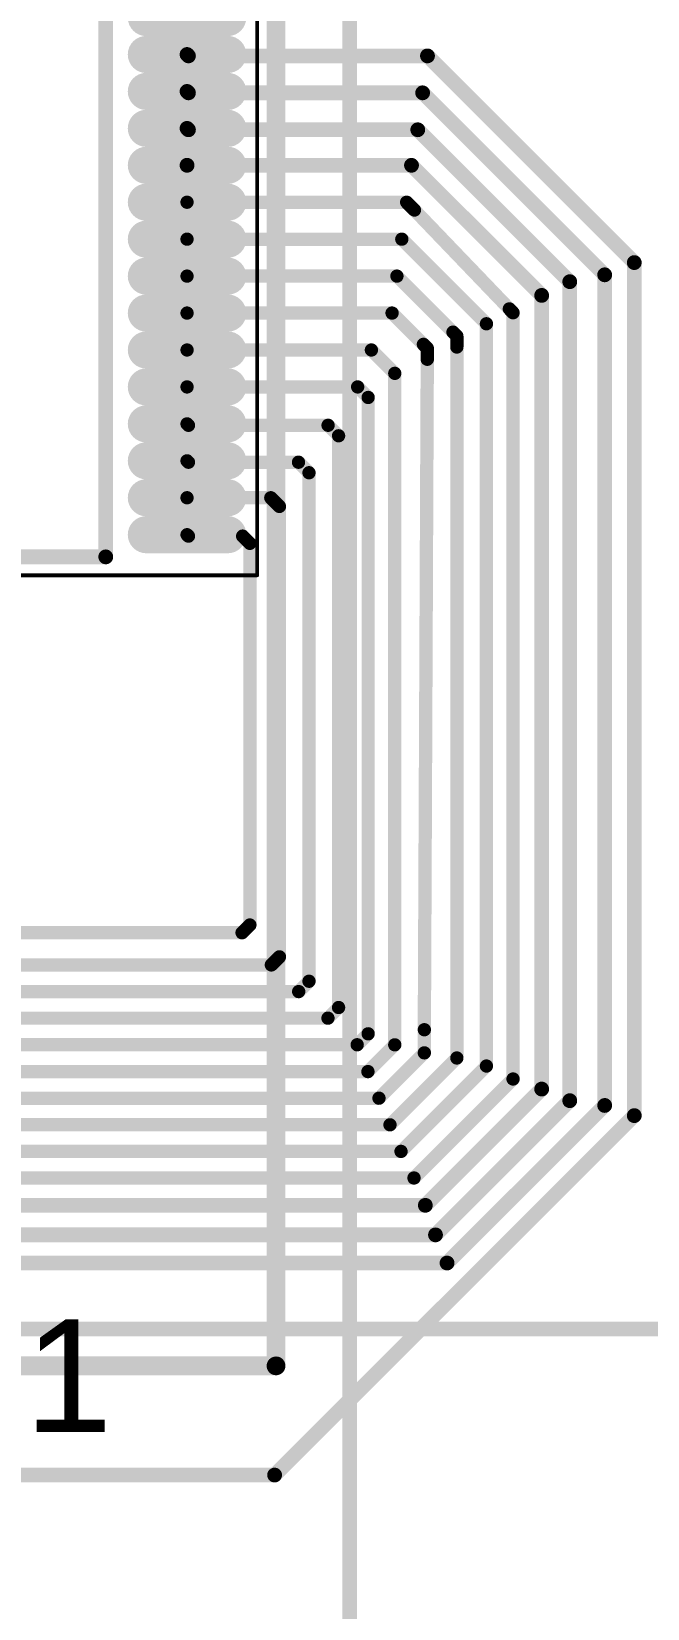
# Model space of a CAD drawing. Header units: inches. Extents: x 0 to 7.57, y 0 to 3.51.
# Drawn here: x 3.02 to 3.348, y 0.796 to 1.636 of the extents above; entities that cross this region are included whole.
import ezdxf

# ---------------------------------------------------------------- set-up
doc = ezdxf.new("R2010")
doc.units = ezdxf.units.IN
doc.header["$MEASUREMENT"] = 0
for name, color, linetype in [('Bottom Courtyard', 56, 'Continuous'), ('Bottom Overlay', 54, 'Continuous'), ('L1', 1, 'Continuous'), ('Top Courtyard', 56, 'Continuous'), ('Top Overlay', 2, 'Continuous'), ('Top Paste', 8, 'Continuous'), ('Top Solder', 216, 'Continuous')]:
    doc.layers.add(name, color=color, linetype=linetype)
doc.styles.add('Arial', font='', dxfattribs={"height": 0.2})
doc.styles.get('Arial').set_extended_font_data('Arial')

# ---------------------------------------------------------------- blocks, each defined once
blk = doc.blocks.new('LCD_DRIVER___TSSOP56_45')
at = {"layer": 'L1'}
h = blk.add_hatch(color=1, dxfattribs=at)
edge = h.paths.add_edge_path()
edge.add_arc((0.17126, -0.00984), 0.00591, 270, 450)
edge.add_line((0.17126, -0.00394), (0.12795, -0.00394))
edge.add_arc((0.12795, -0.00984), 0.00591, 90, 270)
edge.add_line((0.12795, -0.01575), (0.17126, -0.01575))
h = blk.add_hatch(color=1, dxfattribs=at)
edge = h.paths.add_edge_path()
edge.add_arc((0.17126, -0.02953), 0.00591, 270, 450)
edge.add_line((0.17126, -0.02362), (0.12795, -0.02362))
edge.add_arc((0.12795, -0.02953), 0.00591, 90, 270)
edge.add_line((0.12795, -0.03543), (0.17126, -0.03543))
h = blk.add_hatch(color=1, dxfattribs=at)
edge = h.paths.add_edge_path()
edge.add_arc((0.17126, -0.04921), 0.00591, 270, 450)
edge.add_line((0.17126, -0.04331), (0.12795, -0.04331))
edge.add_arc((0.12795, -0.04921), 0.00591, 90, 270)
edge.add_line((0.12795, -0.05512), (0.17126, -0.05512))
h = blk.add_hatch(color=1, dxfattribs=at)
edge = h.paths.add_edge_path()
edge.add_arc((0.17126, -0.0689), 0.00591, 270, 450)
edge.add_line((0.17126, -0.06299), (0.12795, -0.06299))
edge.add_arc((0.12795, -0.0689), 0.00591, 90, 270)
edge.add_line((0.12795, -0.0748), (0.17126, -0.0748))
h = blk.add_hatch(color=1, dxfattribs=at)
edge = h.paths.add_edge_path()
edge.add_arc((0.17126, -0.08858), 0.00591, 270, 450)
edge.add_line((0.17126, -0.08268), (0.12795, -0.08268))
edge.add_arc((0.12795, -0.08858), 0.00591, 90, 270)
edge.add_line((0.12795, -0.09449), (0.17126, -0.09449))
h = blk.add_hatch(color=1, dxfattribs=at)
edge = h.paths.add_edge_path()
edge.add_arc((0.17126, -0.10827), 0.00591, 270, 450)
edge.add_line((0.17126, -0.10236), (0.12795, -0.10236))
edge.add_arc((0.12795, -0.10827), 0.00591, 90, 270)
edge.add_line((0.12795, -0.11417), (0.17126, -0.11417))
h = blk.add_hatch(color=1, dxfattribs=at)
edge = h.paths.add_edge_path()
edge.add_arc((0.17126, -0.12795), 0.00591, 270, 450)
edge.add_line((0.17126, -0.12205), (0.12795, -0.12205))
edge.add_arc((0.12795, -0.12795), 0.00591, 90, 270)
edge.add_line((0.12795, -0.13386), (0.17126, -0.13386))
h = blk.add_hatch(color=1, dxfattribs=at)
edge = h.paths.add_edge_path()
edge.add_arc((0.17126, -0.14764), 0.00591, 270, 450)
edge.add_line((0.17126, -0.14173), (0.12795, -0.14173))
edge.add_arc((0.12795, -0.14764), 0.00591, 90, 270)
edge.add_line((0.12795, -0.15354), (0.17126, -0.15354))
h = blk.add_hatch(color=1, dxfattribs=at)
edge = h.paths.add_edge_path()
edge.add_arc((0.17126, -0.16732), 0.00591, 270, 450)
edge.add_line((0.17126, -0.16142), (0.12795, -0.16142))
edge.add_arc((0.12795, -0.16732), 0.00591, 90, 270)
edge.add_line((0.12795, -0.17323), (0.17126, -0.17323))
h = blk.add_hatch(color=1, dxfattribs=at)
edge = h.paths.add_edge_path()
edge.add_arc((0.17126, -0.18701), 0.00591, 270, 450)
edge.add_line((0.17126, -0.1811), (0.12795, -0.1811))
edge.add_arc((0.12795, -0.18701), 0.00591, 90, 270)
edge.add_line((0.12795, -0.19291), (0.17126, -0.19291))
h = blk.add_hatch(color=1, dxfattribs=at)
edge = h.paths.add_edge_path()
edge.add_arc((0.17126, -0.20669), 0.00591, 270, 450)
edge.add_line((0.17126, -0.20079), (0.12795, -0.20079))
edge.add_arc((0.12795, -0.20669), 0.00591, 90, 270)
edge.add_line((0.12795, -0.2126), (0.17126, -0.2126))
h = blk.add_hatch(color=1, dxfattribs=at)
edge = h.paths.add_edge_path()
edge.add_arc((0.17126, -0.22638), 0.00591, 270, 450)
edge.add_line((0.17126, -0.22047), (0.12795, -0.22047))
edge.add_arc((0.12795, -0.22638), 0.00591, 90, 270)
edge.add_line((0.12795, -0.23228), (0.17126, -0.23228))
h = blk.add_hatch(color=1, dxfattribs=at)
edge = h.paths.add_edge_path()
edge.add_arc((0.17126, -0.24606), 0.00591, 270, 450)
edge.add_line((0.17126, -0.24016), (0.12795, -0.24016))
edge.add_arc((0.12795, -0.24606), 0.00591, 90, 270)
edge.add_line((0.12795, -0.25197), (0.17126, -0.25197))
h = blk.add_hatch(color=1, dxfattribs=at)
edge = h.paths.add_edge_path()
edge.add_arc((0.17126, -0.26575), 0.00591, 270, 450)
edge.add_line((0.17126, -0.25984), (0.12795, -0.25984))
edge.add_arc((0.12795, -0.26575), 0.00591, 90, 270)
edge.add_line((0.12795, -0.27165), (0.17126, -0.27165))
at = {"layer": 'Top Paste'}
h = blk.add_hatch(color=8, dxfattribs=at)
edge = h.paths.add_edge_path()
edge.add_arc((0.17126, -0.00984), 0.00591, 270, 450)
edge.add_line((0.17126, -0.00394), (0.12795, -0.00394))
edge.add_arc((0.12795, -0.00984), 0.00591, 90, 270)
edge.add_line((0.12795, -0.01575), (0.17126, -0.01575))
h = blk.add_hatch(color=8, dxfattribs=at)
edge = h.paths.add_edge_path()
edge.add_arc((0.17126, -0.02953), 0.00591, 270, 450)
edge.add_line((0.17126, -0.02362), (0.12795, -0.02362))
edge.add_arc((0.12795, -0.02953), 0.00591, 90, 270)
edge.add_line((0.12795, -0.03543), (0.17126, -0.03543))
h = blk.add_hatch(color=8, dxfattribs=at)
edge = h.paths.add_edge_path()
edge.add_arc((0.17126, -0.04921), 0.00591, 270, 450)
edge.add_line((0.17126, -0.04331), (0.12795, -0.04331))
edge.add_arc((0.12795, -0.04921), 0.00591, 90, 270)
edge.add_line((0.12795, -0.05512), (0.17126, -0.05512))
h = blk.add_hatch(color=8, dxfattribs=at)
edge = h.paths.add_edge_path()
edge.add_arc((0.17126, -0.0689), 0.00591, 270, 450)
edge.add_line((0.17126, -0.06299), (0.12795, -0.06299))
edge.add_arc((0.12795, -0.0689), 0.00591, 90, 270)
edge.add_line((0.12795, -0.0748), (0.17126, -0.0748))
h = blk.add_hatch(color=8, dxfattribs=at)
edge = h.paths.add_edge_path()
edge.add_arc((0.17126, -0.08858), 0.00591, 270, 450)
edge.add_line((0.17126, -0.08268), (0.12795, -0.08268))
edge.add_arc((0.12795, -0.08858), 0.00591, 90, 270)
edge.add_line((0.12795, -0.09449), (0.17126, -0.09449))
h = blk.add_hatch(color=8, dxfattribs=at)
edge = h.paths.add_edge_path()
edge.add_arc((0.17126, -0.10827), 0.00591, 270, 450)
edge.add_line((0.17126, -0.10236), (0.12795, -0.10236))
edge.add_arc((0.12795, -0.10827), 0.00591, 90, 270)
edge.add_line((0.12795, -0.11417), (0.17126, -0.11417))
h = blk.add_hatch(color=8, dxfattribs=at)
edge = h.paths.add_edge_path()
edge.add_arc((0.17126, -0.12795), 0.00591, 270, 450)
edge.add_line((0.17126, -0.12205), (0.12795, -0.12205))
edge.add_arc((0.12795, -0.12795), 0.00591, 90, 270)
edge.add_line((0.12795, -0.13386), (0.17126, -0.13386))
h = blk.add_hatch(color=8, dxfattribs=at)
edge = h.paths.add_edge_path()
edge.add_arc((0.17126, -0.14764), 0.00591, 270, 450)
edge.add_line((0.17126, -0.14173), (0.12795, -0.14173))
edge.add_arc((0.12795, -0.14764), 0.00591, 90, 270)
edge.add_line((0.12795, -0.15354), (0.17126, -0.15354))
h = blk.add_hatch(color=8, dxfattribs=at)
edge = h.paths.add_edge_path()
edge.add_arc((0.17126, -0.16732), 0.00591, 270, 450)
edge.add_line((0.17126, -0.16142), (0.12795, -0.16142))
edge.add_arc((0.12795, -0.16732), 0.00591, 90, 270)
edge.add_line((0.12795, -0.17323), (0.17126, -0.17323))
h = blk.add_hatch(color=8, dxfattribs=at)
edge = h.paths.add_edge_path()
edge.add_arc((0.17126, -0.18701), 0.00591, 270, 450)
edge.add_line((0.17126, -0.1811), (0.12795, -0.1811))
edge.add_arc((0.12795, -0.18701), 0.00591, 90, 270)
edge.add_line((0.12795, -0.19291), (0.17126, -0.19291))
h = blk.add_hatch(color=8, dxfattribs=at)
edge = h.paths.add_edge_path()
edge.add_arc((0.17126, -0.20669), 0.00591, 270, 450)
edge.add_line((0.17126, -0.20079), (0.12795, -0.20079))
edge.add_arc((0.12795, -0.20669), 0.00591, 90, 270)
edge.add_line((0.12795, -0.2126), (0.17126, -0.2126))
h = blk.add_hatch(color=8, dxfattribs=at)
edge = h.paths.add_edge_path()
edge.add_arc((0.17126, -0.22638), 0.00591, 270, 450)
edge.add_line((0.17126, -0.22047), (0.12795, -0.22047))
edge.add_arc((0.12795, -0.22638), 0.00591, 90, 270)
edge.add_line((0.12795, -0.23228), (0.17126, -0.23228))
h = blk.add_hatch(color=8, dxfattribs=at)
edge = h.paths.add_edge_path()
edge.add_arc((0.17126, -0.24606), 0.00591, 270, 450)
edge.add_line((0.17126, -0.24016), (0.12795, -0.24016))
edge.add_arc((0.12795, -0.24606), 0.00591, 90, 270)
edge.add_line((0.12795, -0.25197), (0.17126, -0.25197))
h = blk.add_hatch(color=8, dxfattribs=at)
edge = h.paths.add_edge_path()
edge.add_arc((0.17126, -0.26575), 0.00591, 270, 450)
edge.add_line((0.17126, -0.25984), (0.12795, -0.25984))
edge.add_arc((0.12795, -0.26575), 0.00591, 90, 270)
edge.add_line((0.12795, -0.27165), (0.17126, -0.27165))
at = {"layer": 'Top Solder'}
h = blk.add_hatch(color=216, dxfattribs=at)
edge = h.paths.add_edge_path()
edge.add_arc((0.17126, 0.00984), 0.00991, 270, 450)
edge.add_line((0.17126, 0.01975), (0.12795, 0.01975))
edge.add_arc((0.12795, 0.00984), 0.00991, 90, 270)
edge.add_line((0.12795, -0.00006), (0.17126, -0.00006))
h = blk.add_hatch(color=216, dxfattribs=at)
edge = h.paths.add_edge_path()
edge.add_arc((0.17126, -0.00984), 0.00991, 270, 450)
edge.add_line((0.17126, 0.00006), (0.12795, 0.00006))
edge.add_arc((0.12795, -0.00984), 0.00991, 90, 270)
edge.add_line((0.12795, -0.01975), (0.17126, -0.01975))
h = blk.add_hatch(color=216, dxfattribs=at)
edge = h.paths.add_edge_path()
edge.add_arc((0.17126, -0.02953), 0.00991, 270, 450)
edge.add_line((0.17126, -0.01962), (0.12795, -0.01962))
edge.add_arc((0.12795, -0.02953), 0.00991, 90, 270)
edge.add_line((0.12795, -0.03943), (0.17126, -0.03943))
h = blk.add_hatch(color=216, dxfattribs=at)
edge = h.paths.add_edge_path()
edge.add_arc((0.17126, -0.04921), 0.00991, 270, 450)
edge.add_line((0.17126, -0.03931), (0.12795, -0.03931))
edge.add_arc((0.12795, -0.04921), 0.00991, 90, 270)
edge.add_line((0.12795, -0.05912), (0.17126, -0.05912))
h = blk.add_hatch(color=216, dxfattribs=at)
edge = h.paths.add_edge_path()
edge.add_arc((0.17126, -0.0689), 0.00991, 270, 450)
edge.add_line((0.17126, -0.05899), (0.12795, -0.05899))
edge.add_arc((0.12795, -0.0689), 0.00991, 90, 270)
edge.add_line((0.12795, -0.0788), (0.17126, -0.0788))
h = blk.add_hatch(color=216, dxfattribs=at)
edge = h.paths.add_edge_path()
edge.add_arc((0.17126, -0.08858), 0.00991, 270, 450)
edge.add_line((0.17126, -0.07868), (0.12795, -0.07868))
edge.add_arc((0.12795, -0.08858), 0.00991, 90, 270)
edge.add_line((0.12795, -0.09849), (0.17126, -0.09849))
h = blk.add_hatch(color=216, dxfattribs=at)
edge = h.paths.add_edge_path()
edge.add_arc((0.17126, -0.10827), 0.00991, 270, 450)
edge.add_line((0.17126, -0.09836), (0.12795, -0.09836))
edge.add_arc((0.12795, -0.10827), 0.00991, 90, 270)
edge.add_line((0.12795, -0.11817), (0.17126, -0.11817))
h = blk.add_hatch(color=216, dxfattribs=at)
edge = h.paths.add_edge_path()
edge.add_arc((0.17126, -0.12795), 0.00991, 270, 450)
edge.add_line((0.17126, -0.11805), (0.12795, -0.11805))
edge.add_arc((0.12795, -0.12795), 0.00991, 90, 270)
edge.add_line((0.12795, -0.13786), (0.17126, -0.13786))
h = blk.add_hatch(color=216, dxfattribs=at)
edge = h.paths.add_edge_path()
edge.add_arc((0.17126, -0.14764), 0.00991, 270, 450)
edge.add_line((0.17126, -0.13773), (0.12795, -0.13773))
edge.add_arc((0.12795, -0.14764), 0.00991, 90, 270)
edge.add_line((0.12795, -0.15754), (0.17126, -0.15754))
h = blk.add_hatch(color=216, dxfattribs=at)
edge = h.paths.add_edge_path()
edge.add_arc((0.17126, -0.16732), 0.00991, 270, 450)
edge.add_line((0.17126, -0.15742), (0.12795, -0.15742))
edge.add_arc((0.12795, -0.16732), 0.00991, 90, 270)
edge.add_line((0.12795, -0.17723), (0.17126, -0.17723))
h = blk.add_hatch(color=216, dxfattribs=at)
edge = h.paths.add_edge_path()
edge.add_arc((0.17126, -0.18701), 0.00991, 270, 450)
edge.add_line((0.17126, -0.1771), (0.12795, -0.1771))
edge.add_arc((0.12795, -0.18701), 0.00991, 90, 270)
edge.add_line((0.12795, -0.19691), (0.17126, -0.19691))
h = blk.add_hatch(color=216, dxfattribs=at)
edge = h.paths.add_edge_path()
edge.add_arc((0.17126, -0.20669), 0.00991, 270, 450)
edge.add_line((0.17126, -0.19679), (0.12795, -0.19679))
edge.add_arc((0.12795, -0.20669), 0.00991, 90, 270)
edge.add_line((0.12795, -0.2166), (0.17126, -0.2166))
h = blk.add_hatch(color=216, dxfattribs=at)
edge = h.paths.add_edge_path()
edge.add_arc((0.17126, -0.22638), 0.00991, 270, 450)
edge.add_line((0.17126, -0.21647), (0.12795, -0.21647))
edge.add_arc((0.12795, -0.22638), 0.00991, 90, 270)
edge.add_line((0.12795, -0.23628), (0.17126, -0.23628))
h = blk.add_hatch(color=216, dxfattribs=at)
edge = h.paths.add_edge_path()
edge.add_arc((0.17126, -0.24606), 0.00991, 270, 450)
edge.add_line((0.17126, -0.23616), (0.12795, -0.23616))
edge.add_arc((0.12795, -0.24606), 0.00991, 90, 270)
edge.add_line((0.12795, -0.25597), (0.17126, -0.25597))
h = blk.add_hatch(color=216, dxfattribs=at)
edge = h.paths.add_edge_path()
edge.add_arc((0.17126, -0.26575), 0.00991, 270, 450)
edge.add_line((0.17126, -0.25584), (0.12795, -0.25584))
edge.add_arc((0.12795, -0.26575), 0.00991, 90, 270)
edge.add_line((0.12795, -0.27565), (0.17126, -0.27565))
at = {"layer": 'Top Courtyard'}
for points in [[(0.18701, -0.2874, 0.00197, 0.00197, 0), (0.18701, 0.31, 0.00197, 0.00197, 0)], [(-0.18701, -0.2874, 0.00197, 0.00197, 0), (0.18701, -0.2874, 0.00197, 0.00197, 0)]]:
    blk.add_lwpolyline(points, format="xyseb", dxfattribs=at)
blk.add_lwpolyline([(0.18652, -0.2874, 0.000984, 0.000984, 1), (0.1875, -0.2874, 0.000984, 0.000984, 1)], format="xyseb", close=True, dxfattribs=at)
blk.add_lwpolyline([(0.18652, -0.2874, 0.000984, 0.000984, 1), (0.1875, -0.2874, 0.000984, 0.000984, 1)], format="xyseb", close=True, dxfattribs=at)
at = {"layer": 'Top Overlay'}
for points in [[(0.1063, -0.27756, 0.00787, 0.00787, 0), (0.1063, 0.27756, 0.00787, 0.00787, 0)], [(-0.1063, -0.27756, 0.00787, 0.00787, 0), (0.1063, -0.27756, 0.00787, 0.00787, 0)]]:
    blk.add_lwpolyline(points, format="xyseb", dxfattribs=at)
blk.add_lwpolyline([(0.10433, -0.27756, 0.00394, 0.00394, 1), (0.10827, -0.27756, 0.00394, 0.00394, 1)], format="xyseb", close=True, dxfattribs=at)
blk.add_lwpolyline([(0.10433, -0.27756, 0.00394, 0.00394, 1), (0.10827, -0.27756, 0.00394, 0.00394, 1)], format="xyseb", close=True, dxfattribs=at)
blk = doc.blocks.new('FMC_160LCD_V2_B_46')
at = {"layer": 'Bottom Courtyard'}
blk.add_lwpolyline([(-1.29921, 0.90551, 0.00787, 0.00787, 0), (-1.29921, -0.82677, 0.00787, 0.00787, 0)], format="xyseb", dxfattribs=at)
at = {"layer": 'Bottom Overlay'}
for points in [[(-1.12205, 0.72835, 0.01, 0.01, 0), (-1.26, 0.72835, 0.01, 0.01, 0)], [(-1.26, 0.72835, 0.01, 0.01, 0), (-1.26, -0.72835, 0.01, 0.01, 0)]]:
    blk.add_lwpolyline(points, format="xyseb", dxfattribs=at)
blk.add_lwpolyline([(-1.2625, 0.72835, 0.005, 0.005, 1), (-1.2575, 0.72835, 0.005, 0.005, 1)], format="xyseb", close=True, dxfattribs=at)
blk.add_lwpolyline([(-1.2625, 0.72835, 0.005, 0.005, 1), (-1.2575, 0.72835, 0.005, 0.005, 1)], format="xyseb", close=True, dxfattribs=at)
at = {"layer": 'Top Overlay', "style": 'Arial'}
blk.add_text('1', height=0.06, rotation=180, dxfattribs=at).set_placement((-1.12614, 0.76362))
blk = doc.blocks.new('BACKLIGHT_B_52')
at = {"layer": 'Bottom Courtyard'}
blk.add_lwpolyline([(1.41732, 0.70866, 0.00787, 0.00787, 0), (-1.41732, 0.70866, 0.00787, 0.00787, 0)], format="xyseb", dxfattribs=at)

msp = doc.modelspace()

# ---------------------------------------------------------------- linework, layer by layer
at = {"layer": 'L1'}
for points in [[(3.10236, 1.62402, 0.00787, 0.00787, 0), (3.10312, 1.62326, 0.00787, 0.00787, 0)], [(3.10312, 1.62326, 0.00787, 0.00787, 0), (3.23041, 1.62326, 0.00787, 0.00787, 0)], [(3.23041, 1.62326, 0.00787, 0.00787, 0), (3.34055, 1.51312, 0.00787, 0.00787, 0)], [(3.10236, 1.60433, 0.00787, 0.00787, 0), (3.10312, 1.60358, 0.00787, 0.00787, 0)], [(3.10312, 1.60358, 0.00787, 0.00787, 0), (3.22783, 1.60358, 0.00787, 0.00787, 0)], [(3.22783, 1.60358, 0.00787, 0.00787, 0), (3.3248, 1.5066, 0.00787, 0.00787, 0)], [(3.10236, 1.58465, 0.00787, 0.00787, 0), (3.10312, 1.58389, 0.00787, 0.00787, 0)], [(3.10312, 1.58389, 0.00787, 0.00787, 0), (3.22524, 1.58389, 0.00787, 0.00787, 0)], [(3.22524, 1.58389, 0.00787, 0.00787, 0), (3.30619, 1.50294, 0.00787, 0.00787, 0)], [(3.10236, 1.56496, 0.00787, 0.00787, 0), (3.2219, 1.56496, 0.00787, 0.00787, 0)], [(3.2219, 1.56496, 0.00787, 0.00787, 0), (3.29123, 1.49563, 0.00787, 0.00787, 0)], [(3.10236, 1.54528, 0.00709, 0.00709, 0), (3.21931, 1.54528, 0.00709, 0.00709, 0)], [(3.21931, 1.54528, 0.00709, 0.00709, 0), (3.22347, 1.54112, 0.00709, 0.00709, 0)], [(3.22347, 1.54112, 0.00709, 0.00709, 0), (3.27401, 1.48843, 0.00709, 0.00709, 0)], [(3.10236, 1.52559, 0.00709, 0.00709, 0), (3.21673, 1.52559, 0.00709, 0.00709, 0)], [(3.21673, 1.52559, 0.00709, 0.00709, 0), (3.26181, 1.48051, 0.00709, 0.00709, 0)], [(3.34055, 1.05855, 0.00787, 0.00787, 0), (3.34055, 1.51312, 0.00787, 0.00787, 0)], [(3.10236, 1.50591, 0.00709, 0.00709, 0), (3.21414, 1.50591, 0.00709, 0.00709, 0)], [(3.21414, 1.50591, 0.00709, 0.00709, 0), (3.24399, 1.47606, 0.00709, 0.00709, 0)], [(3.30619, 1.06651, 0.00787, 0.00787, 0), (3.30619, 1.50294, 0.00787, 0.00787, 0)], [(3.3248, 1.06396, 0.00787, 0.00787, 0), (3.3248, 1.5066, 0.00787, 0.00787, 0)], [(3.29123, 1.0727, 0.00787, 0.00787, 0), (3.29123, 1.49563, 0.00787, 0.00787, 0)], [(3.10236, 1.48622, 0.00709, 0.00709, 0), (3.21156, 1.48622, 0.00709, 0.00709, 0)], [(3.21156, 1.48622, 0.00709, 0.00709, 0), (3.22824, 1.46954, 0.00709, 0.00709, 0)], [(3.27401, 1.48843, 0.00709, 0.00709, 0), (3.27598, 1.48638, 0.00709, 0.00709, 0)], [(3.27598, 1.07806, 0.00709, 0.00709, 0), (3.27598, 1.48638, 0.00709, 0.00709, 0)], [(3.24399, 1.47606, 0.00709, 0.00709, 0), (3.24606, 1.47398, 0.00709, 0.00709, 0)], [(3.26181, 1.08497, 0.00709, 0.00709, 0), (3.26181, 1.48051, 0.00709, 0.00709, 0)], [(3.22824, 1.46954, 0.00709, 0.00709, 0), (3.23031, 1.46746, 0.00709, 0.00709, 0)], [(3.23031, 1.46159, 0.00709, 0.00709, 0), (3.23031, 1.46746, 0.00709, 0.00709, 0)], [(3.24606, 1.46811, 0.00709, 0.00709, 0), (3.24606, 1.47398, 0.00709, 0.00709, 0)], [(3.24606, 1.08926, 0.00709, 0.00709, 0), (3.24606, 1.46811, 0.00709, 0.00709, 0)], [(3.10236, 1.46654, 0.00709, 0.00709, 0), (3.20054, 1.46654, 0.00709, 0.00709, 0)], [(3.20054, 1.46654, 0.00709, 0.00709, 0), (3.21299, 1.45408, 0.00709, 0.00709, 0)], [(3.22874, 1.10433, 0.00709, 0.00709, 0), (3.23031, 1.46159, 0.00709, 0.00709, 0)], [(3.21299, 1.09628, 0.00709, 0.00709, 0), (3.21299, 1.45408, 0.00709, 0.00709, 0)], [(3.10236, 1.44685, 0.00709, 0.00709, 0), (3.19322, 1.44685, 0.00709, 0.00709, 0)], [(3.19322, 1.44685, 0.00709, 0.00709, 0), (3.19882, 1.44125, 0.00709, 0.00709, 0)], [(3.19882, 1.10215, 0.00709, 0.00709, 0), (3.19882, 1.44125, 0.00709, 0.00709, 0)], [(3.10236, 1.42717, 0.00709, 0.00709, 0), (3.10312, 1.42641, 0.00709, 0.00709, 0)], [(3.10312, 1.42641, 0.00709, 0.00709, 0), (3.17747, 1.42641, 0.00709, 0.00709, 0)], [(3.17747, 1.42641, 0.00709, 0.00709, 0), (3.18307, 1.42082, 0.00709, 0.00709, 0)], [(3.18307, 1.11615, 0.00709, 0.00709, 0), (3.18307, 1.42082, 0.00709, 0.00709, 0)], [(3.10236, 1.40748, 0.00709, 0.00709, 0), (3.10312, 1.40673, 0.00709, 0.00709, 0)], [(3.10312, 1.40673, 0.00709, 0.00709, 0), (3.16173, 1.40673, 0.00709, 0.00709, 0)], [(3.16173, 1.40673, 0.00709, 0.00709, 0), (3.16732, 1.40113, 0.00709, 0.00709, 0)], [(3.16732, 1.13015, 0.00709, 0.00709, 0), (3.16732, 1.40113, 0.00709, 0.00709, 0)], [(3.10236, 1.3878, 0.00709, 0.00709, 0), (3.14696, 1.3878, 0.00709, 0.00709, 0)], [(3.14696, 1.3878, 0.00709, 0.00709, 0), (3.15157, 1.38318, 0.00709, 0.00709, 0)], [(3.15157, 1.14315, 0.00709, 0.00709, 0), (3.15157, 1.38318, 0.00709, 0.00709, 0)], [(3.10236, 1.36811, 0.00709, 0.00709, 0), (3.10312, 1.36736, 0.00709, 0.00709, 0)], [(3.10312, 1.36736, 0.00709, 0.00709, 0), (3.13197, 1.36736, 0.00709, 0.00709, 0)], [(3.13197, 1.36736, 0.00709, 0.00709, 0), (3.13583, 1.3635, 0.00709, 0.00709, 0)], [(3.13583, 1.16015, 0.00709, 0.00709, 0), (3.13583, 1.3635, 0.00709, 0.00709, 0)], [(3.13168, 1.156, 0.00709, 0.00709, 0), (3.13583, 1.16015, 0.00709, 0.00709, 0)], [(2.846, 1.156, 0.00709, 0.00709, 0), (3.13168, 1.156, 0.00709, 0.00709, 0)], [(3.14725, 1.13883, 0.00709, 0.00709, 0), (3.15157, 1.14315, 0.00709, 0.00709, 0)], [(2.85351, 1.13883, 0.00709, 0.00709, 0), (3.14725, 1.13883, 0.00709, 0.00709, 0)], [(2.85938, 1.12465, 0.00709, 0.00709, 0), (3.16183, 1.12465, 0.00709, 0.00709, 0)], [(3.16183, 1.12465, 0.00709, 0.00709, 0), (3.16732, 1.13015, 0.00709, 0.00709, 0)], [(3.1774, 1.11048, 0.00709, 0.00709, 0), (3.18307, 1.11615, 0.00709, 0.00709, 0)], [(2.86525, 1.11048, 0.00709, 0.00709, 0), (3.1774, 1.11048, 0.00709, 0.00709, 0)], [(3.19297, 1.09631, 0.00709, 0.00709, 0), (3.19882, 1.10215, 0.00709, 0.00709, 0)], [(3.22874, 1.09198, 0.00709, 0.00709, 0), (3.22874, 1.10433, 0.00709, 0.00709, 0)], [(2.87113, 1.09631, 0.00709, 0.00709, 0), (3.19297, 1.09631, 0.00709, 0.00709, 0)], [(3.19871, 1.082, 0.00709, 0.00709, 0), (3.21299, 1.09628, 0.00709, 0.00709, 0)], [(3.20458, 1.06783, 0.00709, 0.00709, 0), (3.22874, 1.09198, 0.00709, 0.00709, 0)], [(3.21045, 1.05365, 0.00709, 0.00709, 0), (3.24606, 1.08926, 0.00709, 0.00709, 0)], [(2.87686, 1.082, 0.00709, 0.00709, 0), (3.19871, 1.082, 0.00709, 0.00709, 0)], [(3.21632, 1.03948, 0.00709, 0.00709, 0), (3.26181, 1.08497, 0.00709, 0.00709, 0)], [(3.22323, 1.02531, 0.00709, 0.00709, 0), (3.27598, 1.07806, 0.00709, 0.00709, 0)], [(3.22927, 1.01074, 0.00787, 0.00787, 0), (3.29123, 1.0727, 0.00787, 0.00787, 0)], [(2.88273, 1.06783, 0.00709, 0.00709, 0), (3.20458, 1.06783, 0.00709, 0.00709, 0)], [(3.23469, 0.995, 0.00787, 0.00787, 0), (3.30619, 1.06651, 0.00787, 0.00787, 0)], [(3.24084, 0.98, 0.00787, 0.00787, 0), (3.3248, 1.06396, 0.00787, 0.00787, 0)], [(3.149, 0.867, 0.00787, 0.00787, 0), (3.34055, 1.05855, 0.00787, 0.00787, 0)], [(2.8886, 1.05365, 0.00709, 0.00709, 0), (3.21045, 1.05365, 0.00709, 0.00709, 0)], [(2.89447, 1.03948, 0.00709, 0.00709, 0), (3.21632, 1.03948, 0.00709, 0.00709, 0)], [(2.90035, 1.02531, 0.00709, 0.00709, 0), (3.22323, 1.02531, 0.00709, 0.00709, 0)], [(2.90638, 1.01074, 0.00787, 0.00787, 0), (3.22927, 1.01074, 0.00787, 0.00787, 0)], [(2.9118, 0.995, 0.00787, 0.00787, 0), (3.23469, 0.995, 0.00787, 0.00787, 0)], [(2.91795, 0.98, 0.00787, 0.00787, 0), (3.24084, 0.98, 0.00787, 0.00787, 0)], [(2.89206, 0.867, 0.00787, 0.00787, 0), (3.149, 0.867, 0.00787, 0.00787, 0)]]:
    msp.add_lwpolyline(points, format="xyseb", dxfattribs=at)
for points in [[(3.10039, 1.62402, 0.00394, 0.00394, 1), (3.10433, 1.62402, 0.00394, 0.00394, 1)], [(3.10115, 1.62326, 0.00394, 0.00394, 1), (3.10508, 1.62326, 0.00394, 0.00394, 1)], [(3.10115, 1.62326, 0.00394, 0.00394, 1), (3.10508, 1.62326, 0.00394, 0.00394, 1)], [(3.22844, 1.62326, 0.00394, 0.00394, 1), (3.23238, 1.62326, 0.00394, 0.00394, 1)], [(3.22844, 1.62326, 0.00394, 0.00394, 1), (3.23238, 1.62326, 0.00394, 0.00394, 1)], [(3.10039, 1.60433, 0.00394, 0.00394, 1), (3.10433, 1.60433, 0.00394, 0.00394, 1)], [(3.10115, 1.60358, 0.00394, 0.00394, 1), (3.10508, 1.60358, 0.00394, 0.00394, 1)], [(3.10115, 1.60358, 0.00394, 0.00394, 1), (3.10508, 1.60358, 0.00394, 0.00394, 1)], [(3.22586, 1.60358, 0.00394, 0.00394, 1), (3.22979, 1.60358, 0.00394, 0.00394, 1)], [(3.22586, 1.60358, 0.00394, 0.00394, 1), (3.22979, 1.60358, 0.00394, 0.00394, 1)], [(3.10039, 1.58465, 0.00394, 0.00394, 1), (3.10433, 1.58465, 0.00394, 0.00394, 1)], [(3.10115, 1.58389, 0.00394, 0.00394, 1), (3.10508, 1.58389, 0.00394, 0.00394, 1)], [(3.10115, 1.58389, 0.00394, 0.00394, 1), (3.10508, 1.58389, 0.00394, 0.00394, 1)], [(3.22327, 1.58389, 0.00394, 0.00394, 1), (3.22721, 1.58389, 0.00394, 0.00394, 1)], [(3.22327, 1.58389, 0.00394, 0.00394, 1), (3.22721, 1.58389, 0.00394, 0.00394, 1)], [(3.10039, 1.56496, 0.00394, 0.00394, 1), (3.10433, 1.56496, 0.00394, 0.00394, 1)], [(3.21993, 1.56496, 0.00394, 0.00394, 1), (3.22387, 1.56496, 0.00394, 0.00394, 1)], [(3.21993, 1.56496, 0.00394, 0.00394, 1), (3.22387, 1.56496, 0.00394, 0.00394, 1)], [(3.10059, 1.54528, 0.00354, 0.00354, 1), (3.10413, 1.54528, 0.00354, 0.00354, 1)], [(3.21754, 1.54528, 0.00354, 0.00354, 1), (3.22109, 1.54528, 0.00354, 0.00354, 1)], [(3.21754, 1.54528, 0.00354, 0.00354, 1), (3.22109, 1.54528, 0.00354, 0.00354, 1)], [(3.22169, 1.54112, 0.00354, 0.00354, 1), (3.22524, 1.54112, 0.00354, 0.00354, 1)], [(3.22169, 1.54112, 0.00354, 0.00354, 1), (3.22524, 1.54112, 0.00354, 0.00354, 1)], [(3.10059, 1.52559, 0.00354, 0.00354, 1), (3.10413, 1.52559, 0.00354, 0.00354, 1)], [(3.21496, 1.52559, 0.00354, 0.00354, 1), (3.2185, 1.52559, 0.00354, 0.00354, 1)], [(3.21496, 1.52559, 0.00354, 0.00354, 1), (3.2185, 1.52559, 0.00354, 0.00354, 1)], [(3.33858, 1.51312, 0.00394, 0.00394, 1), (3.34252, 1.51312, 0.00394, 0.00394, 1)], [(3.33858, 1.51312, 0.00394, 0.00394, 1), (3.34252, 1.51312, 0.00394, 0.00394, 1)], [(3.10059, 1.50591, 0.00354, 0.00354, 1), (3.10413, 1.50591, 0.00354, 0.00354, 1)], [(3.21237, 1.50591, 0.00354, 0.00354, 1), (3.21591, 1.50591, 0.00354, 0.00354, 1)], [(3.21237, 1.50591, 0.00354, 0.00354, 1), (3.21591, 1.50591, 0.00354, 0.00354, 1)], [(3.30422, 1.50294, 0.00394, 0.00394, 1), (3.30816, 1.50294, 0.00394, 0.00394, 1)], [(3.30422, 1.50294, 0.00394, 0.00394, 1), (3.30816, 1.50294, 0.00394, 0.00394, 1)], [(3.32283, 1.5066, 0.00394, 0.00394, 1), (3.32677, 1.5066, 0.00394, 0.00394, 1)], [(3.32283, 1.5066, 0.00394, 0.00394, 1), (3.32677, 1.5066, 0.00394, 0.00394, 1)], [(3.28926, 1.49563, 0.00394, 0.00394, 1), (3.2932, 1.49563, 0.00394, 0.00394, 1)], [(3.28926, 1.49563, 0.00394, 0.00394, 1), (3.2932, 1.49563, 0.00394, 0.00394, 1)], [(3.10059, 1.48622, 0.00354, 0.00354, 1), (3.10413, 1.48622, 0.00354, 0.00354, 1)], [(3.20978, 1.48622, 0.00354, 0.00354, 1), (3.21333, 1.48622, 0.00354, 0.00354, 1)], [(3.20978, 1.48622, 0.00354, 0.00354, 1), (3.21333, 1.48622, 0.00354, 0.00354, 1)], [(3.27224, 1.48843, 0.00354, 0.00354, 1), (3.27578, 1.48843, 0.00354, 0.00354, 1)], [(3.27224, 1.48843, 0.00354, 0.00354, 1), (3.27578, 1.48843, 0.00354, 0.00354, 1)], [(3.27421, 1.48638, 0.00354, 0.00354, 1), (3.27776, 1.48638, 0.00354, 0.00354, 1)], [(3.27421, 1.48638, 0.00354, 0.00354, 1), (3.27776, 1.48638, 0.00354, 0.00354, 1)], [(3.24222, 1.47606, 0.00354, 0.00354, 1), (3.24576, 1.47606, 0.00354, 0.00354, 1)], [(3.24222, 1.47606, 0.00354, 0.00354, 1), (3.24576, 1.47606, 0.00354, 0.00354, 1)], [(3.26004, 1.48051, 0.00354, 0.00354, 1), (3.26358, 1.48051, 0.00354, 0.00354, 1)], [(3.26004, 1.48051, 0.00354, 0.00354, 1), (3.26358, 1.48051, 0.00354, 0.00354, 1)], [(3.22647, 1.46954, 0.00354, 0.00354, 1), (3.23001, 1.46954, 0.00354, 0.00354, 1)], [(3.22647, 1.46954, 0.00354, 0.00354, 1), (3.23001, 1.46954, 0.00354, 0.00354, 1)], [(3.22854, 1.46746, 0.00354, 0.00354, 1), (3.23209, 1.46746, 0.00354, 0.00354, 1)], [(3.22854, 1.46746, 0.00354, 0.00354, 1), (3.23209, 1.46746, 0.00354, 0.00354, 1)], [(3.24429, 1.47398, 0.00354, 0.00354, 1), (3.24783, 1.47398, 0.00354, 0.00354, 1)], [(3.24429, 1.47398, 0.00354, 0.00354, 1), (3.24783, 1.47398, 0.00354, 0.00354, 1)], [(3.24429, 1.46811, 0.00354, 0.00354, 1), (3.24783, 1.46811, 0.00354, 0.00354, 1)], [(3.24429, 1.46811, 0.00354, 0.00354, 1), (3.24783, 1.46811, 0.00354, 0.00354, 1)], [(3.10059, 1.46654, 0.00354, 0.00354, 1), (3.10413, 1.46654, 0.00354, 0.00354, 1)], [(3.19877, 1.46654, 0.00354, 0.00354, 1), (3.20231, 1.46654, 0.00354, 0.00354, 1)], [(3.19877, 1.46654, 0.00354, 0.00354, 1), (3.20231, 1.46654, 0.00354, 0.00354, 1)], [(3.22854, 1.46159, 0.00354, 0.00354, 1), (3.23209, 1.46159, 0.00354, 0.00354, 1)], [(3.22854, 1.46159, 0.00354, 0.00354, 1), (3.23209, 1.46159, 0.00354, 0.00354, 1)], [(3.21122, 1.45408, 0.00354, 0.00354, 1), (3.21476, 1.45408, 0.00354, 0.00354, 1)], [(3.21122, 1.45408, 0.00354, 0.00354, 1), (3.21476, 1.45408, 0.00354, 0.00354, 1)], [(3.10059, 1.44685, 0.00354, 0.00354, 1), (3.10413, 1.44685, 0.00354, 0.00354, 1)], [(3.19145, 1.44685, 0.00354, 0.00354, 1), (3.19499, 1.44685, 0.00354, 0.00354, 1)], [(3.19145, 1.44685, 0.00354, 0.00354, 1), (3.19499, 1.44685, 0.00354, 0.00354, 1)], [(3.19705, 1.44125, 0.00354, 0.00354, 1), (3.20059, 1.44125, 0.00354, 0.00354, 1)], [(3.19705, 1.44125, 0.00354, 0.00354, 1), (3.20059, 1.44125, 0.00354, 0.00354, 1)], [(3.10059, 1.42717, 0.00354, 0.00354, 1), (3.10413, 1.42717, 0.00354, 0.00354, 1)], [(3.10134, 1.42641, 0.00354, 0.00354, 1), (3.10489, 1.42641, 0.00354, 0.00354, 1)], [(3.10134, 1.42641, 0.00354, 0.00354, 1), (3.10489, 1.42641, 0.00354, 0.00354, 1)], [(3.1757, 1.42641, 0.00354, 0.00354, 1), (3.17925, 1.42641, 0.00354, 0.00354, 1)], [(3.1757, 1.42641, 0.00354, 0.00354, 1), (3.17925, 1.42641, 0.00354, 0.00354, 1)], [(3.1813, 1.42082, 0.00354, 0.00354, 1), (3.18484, 1.42082, 0.00354, 0.00354, 1)], [(3.1813, 1.42082, 0.00354, 0.00354, 1), (3.18484, 1.42082, 0.00354, 0.00354, 1)], [(3.10059, 1.40748, 0.00354, 0.00354, 1), (3.10413, 1.40748, 0.00354, 0.00354, 1)], [(3.10134, 1.40673, 0.00354, 0.00354, 1), (3.10489, 1.40673, 0.00354, 0.00354, 1)], [(3.10134, 1.40673, 0.00354, 0.00354, 1), (3.10489, 1.40673, 0.00354, 0.00354, 1)], [(3.15995, 1.40673, 0.00354, 0.00354, 1), (3.1635, 1.40673, 0.00354, 0.00354, 1)], [(3.15995, 1.40673, 0.00354, 0.00354, 1), (3.1635, 1.40673, 0.00354, 0.00354, 1)], [(3.16555, 1.40113, 0.00354, 0.00354, 1), (3.16909, 1.40113, 0.00354, 0.00354, 1)], [(3.16555, 1.40113, 0.00354, 0.00354, 1), (3.16909, 1.40113, 0.00354, 0.00354, 1)], [(3.10059, 1.3878, 0.00354, 0.00354, 1), (3.10413, 1.3878, 0.00354, 0.00354, 1)], [(3.14519, 1.3878, 0.00354, 0.00354, 1), (3.14873, 1.3878, 0.00354, 0.00354, 1)], [(3.14519, 1.3878, 0.00354, 0.00354, 1), (3.14873, 1.3878, 0.00354, 0.00354, 1)], [(3.1498, 1.38318, 0.00354, 0.00354, 1), (3.15335, 1.38318, 0.00354, 0.00354, 1)], [(3.1498, 1.38318, 0.00354, 0.00354, 1), (3.15335, 1.38318, 0.00354, 0.00354, 1)], [(3.10059, 1.36811, 0.00354, 0.00354, 1), (3.10413, 1.36811, 0.00354, 0.00354, 1)], [(3.10134, 1.36736, 0.00354, 0.00354, 1), (3.10489, 1.36736, 0.00354, 0.00354, 1)], [(3.10134, 1.36736, 0.00354, 0.00354, 1), (3.10489, 1.36736, 0.00354, 0.00354, 1)], [(3.1302, 1.36736, 0.00354, 0.00354, 1), (3.13374, 1.36736, 0.00354, 0.00354, 1)], [(3.1302, 1.36736, 0.00354, 0.00354, 1), (3.13374, 1.36736, 0.00354, 0.00354, 1)], [(3.13406, 1.3635, 0.00354, 0.00354, 1), (3.1376, 1.3635, 0.00354, 0.00354, 1)], [(3.13406, 1.3635, 0.00354, 0.00354, 1), (3.1376, 1.3635, 0.00354, 0.00354, 1)], [(3.13406, 1.16015, 0.00354, 0.00354, 1), (3.1376, 1.16015, 0.00354, 0.00354, 1)], [(3.13406, 1.16015, 0.00354, 0.00354, 1), (3.1376, 1.16015, 0.00354, 0.00354, 1)], [(3.1299, 1.156, 0.00354, 0.00354, 1), (3.13345, 1.156, 0.00354, 0.00354, 1)], [(3.1299, 1.156, 0.00354, 0.00354, 1), (3.13345, 1.156, 0.00354, 0.00354, 1)], [(3.1498, 1.14315, 0.00354, 0.00354, 1), (3.15335, 1.14315, 0.00354, 0.00354, 1)], [(3.1498, 1.14315, 0.00354, 0.00354, 1), (3.15335, 1.14315, 0.00354, 0.00354, 1)], [(3.14548, 1.13883, 0.00354, 0.00354, 1), (3.14902, 1.13883, 0.00354, 0.00354, 1)], [(3.14548, 1.13883, 0.00354, 0.00354, 1), (3.14902, 1.13883, 0.00354, 0.00354, 1)], [(3.16005, 1.12465, 0.00354, 0.00354, 1), (3.1636, 1.12465, 0.00354, 0.00354, 1)], [(3.16005, 1.12465, 0.00354, 0.00354, 1), (3.1636, 1.12465, 0.00354, 0.00354, 1)], [(3.16555, 1.13015, 0.00354, 0.00354, 1), (3.16909, 1.13015, 0.00354, 0.00354, 1)], [(3.16555, 1.13015, 0.00354, 0.00354, 1), (3.16909, 1.13015, 0.00354, 0.00354, 1)], [(3.1813, 1.11615, 0.00354, 0.00354, 1), (3.18484, 1.11615, 0.00354, 0.00354, 1)], [(3.1813, 1.11615, 0.00354, 0.00354, 1), (3.18484, 1.11615, 0.00354, 0.00354, 1)], [(3.17563, 1.11048, 0.00354, 0.00354, 1), (3.17917, 1.11048, 0.00354, 0.00354, 1)], [(3.17563, 1.11048, 0.00354, 0.00354, 1), (3.17917, 1.11048, 0.00354, 0.00354, 1)], [(3.19705, 1.10215, 0.00354, 0.00354, 1), (3.20059, 1.10215, 0.00354, 0.00354, 1)], [(3.19705, 1.10215, 0.00354, 0.00354, 1), (3.20059, 1.10215, 0.00354, 0.00354, 1)], [(3.22697, 1.10433, 0.00354, 0.00354, 1), (3.23051, 1.10433, 0.00354, 0.00354, 1)], [(3.22697, 1.10433, 0.00354, 0.00354, 1), (3.23051, 1.10433, 0.00354, 0.00354, 1)], [(3.1912, 1.09631, 0.00354, 0.00354, 1), (3.19475, 1.09631, 0.00354, 0.00354, 1)], [(3.1912, 1.09631, 0.00354, 0.00354, 1), (3.19475, 1.09631, 0.00354, 0.00354, 1)], [(3.21122, 1.09628, 0.00354, 0.00354, 1), (3.21476, 1.09628, 0.00354, 0.00354, 1)], [(3.21122, 1.09628, 0.00354, 0.00354, 1), (3.21476, 1.09628, 0.00354, 0.00354, 1)], [(3.22697, 1.09198, 0.00354, 0.00354, 1), (3.23051, 1.09198, 0.00354, 0.00354, 1)], [(3.22697, 1.09198, 0.00354, 0.00354, 1), (3.23051, 1.09198, 0.00354, 0.00354, 1)], [(3.24429, 1.08926, 0.00354, 0.00354, 1), (3.24783, 1.08926, 0.00354, 0.00354, 1)], [(3.24429, 1.08926, 0.00354, 0.00354, 1), (3.24783, 1.08926, 0.00354, 0.00354, 1)], [(3.19694, 1.082, 0.00354, 0.00354, 1), (3.20048, 1.082, 0.00354, 0.00354, 1)], [(3.19694, 1.082, 0.00354, 0.00354, 1), (3.20048, 1.082, 0.00354, 0.00354, 1)], [(3.26004, 1.08497, 0.00354, 0.00354, 1), (3.26358, 1.08497, 0.00354, 0.00354, 1)], [(3.26004, 1.08497, 0.00354, 0.00354, 1), (3.26358, 1.08497, 0.00354, 0.00354, 1)], [(3.27421, 1.07806, 0.00354, 0.00354, 1), (3.27776, 1.07806, 0.00354, 0.00354, 1)], [(3.27421, 1.07806, 0.00354, 0.00354, 1), (3.27776, 1.07806, 0.00354, 0.00354, 1)], [(3.28926, 1.0727, 0.00394, 0.00394, 1), (3.2932, 1.0727, 0.00394, 0.00394, 1)], [(3.28926, 1.0727, 0.00394, 0.00394, 1), (3.2932, 1.0727, 0.00394, 0.00394, 1)], [(3.20281, 1.06783, 0.00354, 0.00354, 1), (3.20635, 1.06783, 0.00354, 0.00354, 1)], [(3.20281, 1.06783, 0.00354, 0.00354, 1), (3.20635, 1.06783, 0.00354, 0.00354, 1)], [(3.30422, 1.06651, 0.00394, 0.00394, 1), (3.30816, 1.06651, 0.00394, 0.00394, 1)], [(3.30422, 1.06651, 0.00394, 0.00394, 1), (3.30816, 1.06651, 0.00394, 0.00394, 1)], [(3.32283, 1.06396, 0.00394, 0.00394, 1), (3.32677, 1.06396, 0.00394, 0.00394, 1)], [(3.32283, 1.06396, 0.00394, 0.00394, 1), (3.32677, 1.06396, 0.00394, 0.00394, 1)], [(3.33858, 1.05855, 0.00394, 0.00394, 1), (3.34252, 1.05855, 0.00394, 0.00394, 1)], [(3.33858, 1.05855, 0.00394, 0.00394, 1), (3.34252, 1.05855, 0.00394, 0.00394, 1)], [(3.20868, 1.05365, 0.00354, 0.00354, 1), (3.21222, 1.05365, 0.00354, 0.00354, 1)], [(3.20868, 1.05365, 0.00354, 0.00354, 1), (3.21222, 1.05365, 0.00354, 0.00354, 1)], [(3.21455, 1.03948, 0.00354, 0.00354, 1), (3.2181, 1.03948, 0.00354, 0.00354, 1)], [(3.21455, 1.03948, 0.00354, 0.00354, 1), (3.2181, 1.03948, 0.00354, 0.00354, 1)], [(3.22146, 1.02531, 0.00354, 0.00354, 1), (3.22501, 1.02531, 0.00354, 0.00354, 1)], [(3.22146, 1.02531, 0.00354, 0.00354, 1), (3.22501, 1.02531, 0.00354, 0.00354, 1)], [(3.2273, 1.01074, 0.00394, 0.00394, 1), (3.23124, 1.01074, 0.00394, 0.00394, 1)], [(3.2273, 1.01074, 0.00394, 0.00394, 1), (3.23124, 1.01074, 0.00394, 0.00394, 1)], [(3.23272, 0.995, 0.00394, 0.00394, 1), (3.23665, 0.995, 0.00394, 0.00394, 1)], [(3.23272, 0.995, 0.00394, 0.00394, 1), (3.23665, 0.995, 0.00394, 0.00394, 1)], [(3.23887, 0.98, 0.00394, 0.00394, 1), (3.24281, 0.98, 0.00394, 0.00394, 1)], [(3.23887, 0.98, 0.00394, 0.00394, 1), (3.24281, 0.98, 0.00394, 0.00394, 1)], [(3.14703, 0.867, 0.00394, 0.00394, 1), (3.15097, 0.867, 0.00394, 0.00394, 1)], [(3.14703, 0.867, 0.00394, 0.00394, 1), (3.15097, 0.867, 0.00394, 0.00394, 1)]]:
    msp.add_lwpolyline(points, format="xyseb", close=True, dxfattribs=at)

# ---------------------------------------------------------------- block references
for name, p, rotation in [('FMC_160LCD_V2_B_46', (1.88976, 1.65354), 180), ('BACKLIGHT_B_52', (1.9685, 1.65354), 180), ('LCD_DRIVER___TSSOP56_45', (2.95276, 1.63386), 360)]:
    msp.add_blockref(name, p, dxfattribs=dict(rotation=rotation))

doc.saveas('drawing.dxf')
